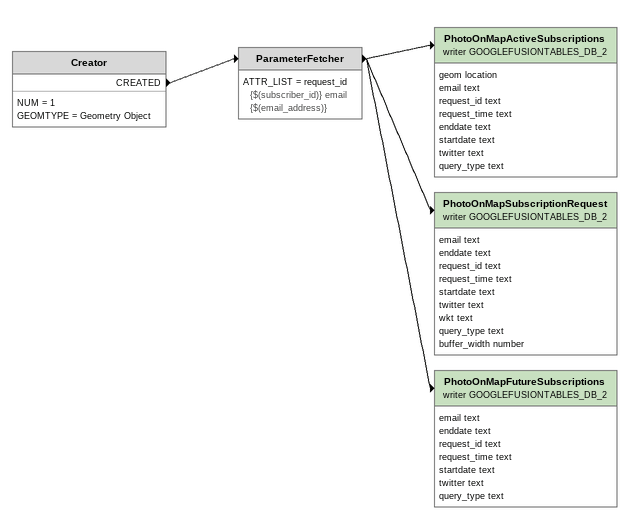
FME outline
Creator
    NUM = 1
    GEOMTYPE = Geometry Object
    CREATED -> ParameterFetcher
ParameterFetcher
    ATTR_LIST = request_id {$(subscriber_id)} email {$(email_address)}
    -> PhotoOnMapActiveSubscriptions (writer GOOGLEFUSIONTABLES_DB_2)
    -> PhotoOnMapFutureSubscriptions (writer GOOGLEFUSIONTABLES_DB_2)
    -> PhotoOnMapSubscriptionRequest (writer GOOGLEFUSIONTABLES_DB_2)
PhotoOnMapActiveSubscriptions (writer GOOGLEFUSIONTABLES_DB_2)
    attributes: geom location, email text, request_id text, request_time text, enddate text, startdate text, twitter text, query_type text
PhotoOnMapSubscriptionRequest (writer GOOGLEFUSIONTABLES_DB_2)
    attributes: email text, enddate text, request_id text, request_time text, startdate text, twitter text, wkt text, query_type text, buffer_width number
PhotoOnMapFutureSubscriptions (writer GOOGLEFUSIONTABLES_DB_2)
    attributes: email text, enddate text, request_id text, request_time text, startdate text, twitter text, query_type text
